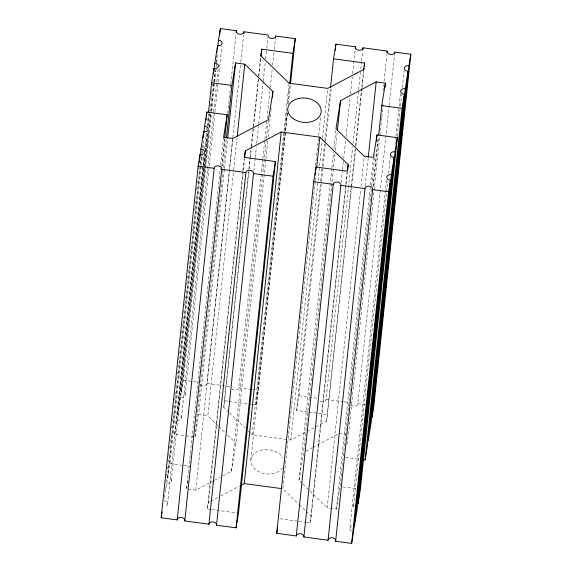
<?xml version="1.0" encoding="UTF-8"?>
<svg xmlns="http://www.w3.org/2000/svg" width="572" height="572" viewBox="0 0 572 572"><rect width="100%" height="100%" fill="white"/><g stroke="black" fill="none" stroke-linecap="round" stroke-linejoin="round"><path stroke-width="0.43" stroke-dasharray="2.86 2.15" d="M165.151 489.174L165.337 487.394M165.894 482.067L166.08 480.294M166.552 475.854L166.738 474.081M167.296 468.747L167.482 466.974M168.039 461.647L168.225 459.874M168.697 455.434L168.883 453.653M169.441 448.326L169.627 446.553M170.191 441.226L170.377 439.446M170.842 435.006L171.028 433.233M171.586 427.906L171.772 426.133M172.336 420.799L172.522 419.026M172.987 414.586L173.173 412.812M173.738 407.486L173.924 405.705M174.481 400.379L174.667 398.605M175.132 394.165L175.318 392.392M175.883 387.058L176.069 385.285M176.626 379.958L176.812 378.185M177.284 373.745L177.47 371.964M178.028 366.638L178.214 364.864M178.771 359.538L178.964 357.757M179.429 353.317L179.615 351.544M180.173 346.217L180.359 344.444M180.924 339.11L181.109 337.337M181.574 332.897L181.76 331.124M182.318 325.797L182.504 324.017M183.069 318.69L183.255 316.917M183.719 312.476L183.905 310.696M184.47 305.369L184.656 303.596M185.214 298.269L185.399 296.496M185.864 292.056L186.05 290.276M186.615 284.949L186.801 283.176M187.359 277.849L187.544 276.069M188.016 271.628L188.202 269.855M188.76 264.529L188.946 262.748M189.504 257.421L189.697 255.648M190.161 251.208L190.347 249.435M190.905 244.108L191.091 242.328M192.306 230.788L192.492 229.007M193.05 223.681L193.243 221.907M194.451 210.367L194.637 208.587M195.202 203.26L195.388 201.487M196.596 189.94L196.789 188.167M197.347 182.84L197.533 181.059M198.749 169.519L198.934 167.746M164.5 497.225L166.752 483.276L201.187 155.627M166.752 483.276A3.847 2.781 6 0 0 171.285 481.081A3.847 2.781 6 0 0 167.639 477.784L201.702 153.696M201.794 152.803L201.98 151.029M202.359 147.476L202.638 144.816M167.639 477.784L169.92 463.663L201.187 166.209M201.28 165.322L202.488 153.775M202.581 152.888L202.96 149.335M203.053 148.448L204.075 138.681M224.36 169.519L198.606 414.586L194.973 437.051L174.66 434.32L203.961 155.512M204.619 149.292L206.299 133.312M206.671 129.758L206.95 127.098M207.043 126.212L208.351 113.778M167.589 504.011L203.046 166.595M203.146 165.708L204.447 153.282M174.66 434.32L176.941 420.198L204.847 154.705M205.219 151.151L207.085 133.398M207.922 125.404L209.137 113.864M176.941 420.198A3.847 2.781 6 0 0 181.474 418.003A3.847 2.781 6 0 0 177.828 414.707L207.5 132.346M208.158 126.133L209.838 110.153M210.21 106.599L210.489 103.932M210.954 99.492L211.24 96.832M211.611 93.279L211.983 89.725M212.355 86.179L212.634 83.512M171.285 481.081L208.151 130.352M177.828 414.707L180.645 397.268L204.905 166.409M205.005 165.515L208.551 131.774M209.016 127.334L210.603 112.241M210.696 111.354L213.678 82.94M213.771 82.053L214.893 71.4M180.645 397.268A3.847 2.781 6 0 0 185.178 395.073A3.847 2.781 6 0 0 181.531 391.777L208.966 130.731M209.338 127.177L210.925 112.083M211.018 111.197L214.007 82.783M214.1 81.896L215.315 70.349M216.152 62.362L216.523 58.809M216.616 57.922L216.809 56.142M181.531 391.777L183.397 380.216L211.583 112.062M211.676 111.175L214.657 82.761M214.757 81.875L216.245 67.668M216.338 66.781L216.716 63.227M216.809 62.341L217.739 53.461M181.474 418.003L213.578 112.555M213.671 111.669L218.34 67.274M185.178 395.073L214.857 112.713M214.95 111.826L221.857 46.117M213.649 480.723L195.824 490.104L186.608 488.86L220.299 168.325M220.67 164.772L223.566 137.244M221.779 166.28L224.674 138.753M222.086 166.609L224.975 139.082M227.685 113.335L230.673 84.921M230.766 84.027L235.993 34.306M194.973 437.051L215.88 238.159M215.973 237.273L226.333 138.71M224.453 168.633L227.534 139.332M200.078 384.584A3.847 2.781 6 0 0 204.29 385.814A3.847 2.781 6 0 0 207.007 383.397L240.698 62.856M240.791 61.969L243.586 35.328M195.824 490.104L232.783 138.488M218.075 425.775L207.822 415.83L233.576 170.763M233.669 169.87L237.03 137.909M210.818 509.452L207.357 508.987L242.821 171.579M242.914 170.692L244.13 159.145M207.357 508.987L208.415 502.466L244.53 158.837M228.821 412.197L223.781 407.307L248.698 170.234M248.791 169.348L250.007 157.8M250.1 156.914L250.843 149.814M251.215 146.26L253.174 127.613M253.274 126.727L258.215 79.665M258.594 76.112L260.646 56.578M223.781 407.307L249.099 169.927M249.192 169.04L251.43 147.726M251.523 146.84L253.575 127.306M253.675 126.419L258.801 77.585M258.894 76.691L260.861 58.044M253.832 170.878L255.141 158.451M255.234 157.565L256.356 146.904M256.728 143.357L258.687 124.71M258.78 123.824L263.17 82.089M263.263 81.203L265.222 62.555M265.594 59.002L266.623 49.235M266.716 48.348L267.832 37.695M231.832 388.86A3.847 2.781 6 0 0 236.036 390.09A3.847 2.781 6 0 0 238.753 387.666L262.741 159.474M262.834 158.587L264.793 139.94M264.886 139.053L266.938 119.519M267.031 118.626L269.927 91.105M270.299 87.552L272.258 68.905M272.63 65.351L274.217 50.257M274.31 49.371L275.525 37.831M222.944 475.832L231.474 471.342L266.373 139.261M266.466 138.374L268.425 119.727M231.474 471.342L236.022 443.178L265.794 159.931M265.887 159.045L267.753 141.284M268.218 136.844L270.921 111.097M271.021 110.21L271.207 108.43M351.673 186.436L326.633 421.156L290.783 440.018L252.145 434.82L283.962 132.032M284.062 131.145L289.096 83.197M252.488 404.511L255.941 404.976L286.744 111.962M287.58 103.968L289.632 84.434M250.886 459.573L287.38 112.391M255.941 404.976L258.315 390.304L287.43 113.27M288.46 103.503L290.512 83.97M315.515 165.708L318.59 136.401M318.683 135.514L320.649 116.867M315.193 181.581L282.904 488.803L298.655 504.082M315.286 180.688L315.751 176.255M290.783 440.018L317.939 181.631M318.032 180.745L322.415 139.01M322.508 138.124L327.735 88.403M307.808 411.954L296.575 410.446L320.563 182.246M320.656 181.36L322.143 167.153M322.243 166.266L324.574 144.065M324.946 140.512L330.359 89.01M296.575 410.446L298.949 395.774L325.539 142.714M325.64 141.827L331.331 87.659M302.231 483.547L299.02 480.437L331.781 168.776M331.874 167.889L333.555 151.909M333.926 148.355L335.978 128.822M334.927 153.932L303.575 452.273L299.02 480.437M335.299 150.379L337.265 131.732M341.184 182.64L342.485 170.206M342.578 169.319L343.608 159.552M343.7 158.666L345.66 140.018M346.031 136.465L350.143 97.397M350.514 93.844L352.288 76.977M352.659 73.423L355.083 50.336M306.749 522.365L310.21 522.829L345.674 185.421M345.767 184.534L347.168 171.214M310.21 522.829L311.261 516.309L347.383 172.68M319.905 401.201A3.847 2.781 6 0 0 323.874 401.737A3.847 2.781 6 0 0 326.097 399.428L352.602 147.254M352.981 143.701L358.58 90.426M358.673 89.539L360.725 70.006M360.818 69.119L361.561 62.012M361.654 61.125L362.777 50.472M326.633 421.156L355.469 146.782M355.562 145.896L363.585 69.534M351.766 185.542L355.591 149.142M355.963 145.588L361.933 88.76M362.026 87.874L363.799 71.007M371.335 189.11L340.068 486.565L336.436 509.03L327.227 507.793L360.632 189.911M361.011 186.358L364.178 156.17M365.258 185.786L368.153 158.258M336.436 509.03L370.413 185.828M370.506 184.935L373.301 158.301M371.707 185.557L374.975 154.483M372.93 186.908L378.156 137.187M383.011 91.012L383.383 87.466M383.476 86.579L383.662 84.799M384.041 81.245L386.836 54.612M373.273 186.408L378.5 136.679M381.753 117.768L348.434 434.756L346.761 445.123M381.846 116.881L383.154 104.447M350.922 404.89A3.847 2.781 6 0 0 355.133 406.12A3.847 2.781 6 0 0 357.85 403.703L389.117 106.242M389.21 105.355L394.53 54.748M351.537 531.274A3.847 2.781 6 0 1 349.864 528.542L386.45 180.48M353.567 505.612L387.723 180.638M388.474 173.53L390.433 154.883M395.109 144.194L395.86 137.094M395.953 136.2L400.429 93.586M397.225 136.358L400.028 109.724M400.4 106.17L401.615 94.63M402.359 87.523L404.132 70.656M186.608 488.86L187.309 484.541M187.444 483.676L188.002 480.223M214.421 480.316L219.848 477.463M208.415 502.466L209.974 501.644M210.753 501.236L217.768 497.54M220.885 495.903L239.589 486.057M305.898 451.051L312.097 447.79M312.87 447.383L338.445 433.926M183.397 380.216L199.406 382.375M207.007 383.397L231.16 386.643M238.753 387.666L251.508 389.389M252.359 389.503L258.315 390.304M298.949 395.774L318.504 398.405M326.097 399.428L343.35 401.751M344.215 401.866L350.257 402.674M357.85 403.703L365.437 404.719M224.832 400.786L228.292 401.251M229.157 401.365L248.169 403.925M249.027 404.039L251.623 404.39M308.673 412.069L327.685 414.628M198.606 414.586L207.822 415.83M339.217 433.512L345.924 434.42M345.688 457.343L359.824 459.244M169.92 463.663L183.169 465.444M184.055 465.565L190.233 466.394M342.721 486.922L355.97 488.702M211.683 509.573L238.467 513.177M279.965 518.761L298.112 521.206M298.977 521.321L305.891 522.25M229.451 412.812L245.209 428.092M248.362 431.152L250.25 432.983M250.879 433.597L252.145 434.82M302.867 484.169L327.227 507.793M218.718 426.397L225.125 432.611M227.692 435.099L236.022 443.178M299.285 504.697L305.591 510.803M306.22 511.418L311.261 516.309M349.864 528.542A3.847 2.781 6 0 1 352.331 526.376M163.935 500.714A3.847 2.781 6 0 1 167.61 503.632A3.847 2.781 6 0 1 164.1 506.291M353.896 507.128A3.847 2.781 6 0 1 354.354 504.254M282.654 467.789A16.788 12.162 6 0 1 256.95 470.742A16.788 12.162 6 0 1 257.421 451.587A16.788 12.162 6 0 1 282.897 457.743"/><path stroke-width="0.86" d="M347.662 170.02L348.219 164.693L319.855 137.18L281.217 131.982L245.367 150.844L244.315 157.371L275.425 161.554L238.467 513.177L236.1 527.849L216.552 525.218A3.847 2.781 6 0 0 213.184 521.95A3.847 2.781 6 0 0 208.93 524.188L184.792 520.942A3.847 2.781 6 0 0 181.467 517.474A3.847 2.781 6 0 0 177.191 519.919L161.182 517.76L198.141 166.145L200.007 154.583A3.847 2.781 6 0 0 204.54 152.388A3.847 2.781 6 0 0 200.894 149.099L203.711 131.653A3.847 2.781 6 0 0 208.244 129.465A3.847 2.781 6 0 0 204.597 126.169L206.878 112.048L227.191 114.779L224.767 137.866M199.163 162.577L199.356 160.796M199.542 159.023L200.007 154.583M200.236 155.312L200.894 149.099M203.053 137.873L203.711 131.653M203.754 134.163L204.597 126.169M206.034 120.034L206.22 118.261M206.413 116.481L206.878 112.048M208.537 112.005L211.619 82.704L213.899 68.576A3.847 2.781 6 0 0 218.433 66.388A3.847 2.781 6 0 0 214.786 63.092L217.603 45.646A3.847 2.781 6 0 0 222.136 43.458A3.847 2.781 6 0 0 218.49 40.162L220.356 28.6L236.365 30.752A3.847 2.781 6 0 0 239.682 34.22A3.847 2.781 6 0 0 243.958 31.775L268.111 35.028A3.847 2.781 6 0 0 271.435 38.496A3.847 2.781 6 0 0 275.711 36.05L295.266 38.681L290.512 83.97M213.335 73.902L213.899 68.576M213.942 71.085L214.786 63.092M216.852 52.753L217.038 50.972M217.224 49.199L217.603 45.646M217.832 46.375L218.49 40.162M219.698 34.813L220.356 28.6M177.191 519.919L214.15 168.297A3.847 2.781 6 0 1 218.425 165.859A3.847 2.781 6 0 1 221.743 169.326L245.888 172.572A3.847 2.781 6 0 1 250.143 170.334A3.847 2.781 6 0 1 253.51 173.595L273.051 176.226L236.1 527.849M184.792 520.942L221.743 169.326M236.179 32.532L236.365 30.752M226.426 137.823L231.932 85.435L235.564 62.97L244.773 64.207L272.98 91.563L272.322 97.776M227.627 138.445L235.564 62.97M243.772 33.555L243.958 31.775M237.216 136.129L244.773 64.207M244.623 157.951L245.367 150.844M208.93 524.188L245.888 172.572M261.046 56.27L261.79 49.171L292.9 53.353L289.725 83.548M216.552 525.218L253.51 173.595M275.525 37.831L275.711 36.05M241.148 485.242L244.265 483.597L281.217 131.982M384.927 87.58L385.392 83.14L376.176 81.896L340.526 100.658L335.978 128.822L364.178 156.17L373.394 157.414L377.027 134.949L397.34 137.68L395.059 151.802A3.847 2.781 6 0 0 390.526 153.997A3.847 2.781 6 0 0 394.172 157.293L391.355 174.732A3.847 2.781 6 0 0 386.822 176.927A3.847 2.781 6 0 0 390.469 180.223L353.51 531.838L351.644 543.4L335.635 541.248A3.847 2.781 6 0 0 332.318 537.78A3.847 2.781 6 0 0 328.042 540.225L303.896 536.972A3.847 2.781 6 0 0 300.529 533.712A3.847 2.781 6 0 0 296.275 535.95L276.734 533.318L313.685 181.696L316.059 167.024L347.168 171.214L348.219 164.693M315.215 175.018L315.494 172.351M315.687 170.578L316.059 167.024M316.688 167.374L319.855 137.18M330.544 87.237L333.533 58.823L335.9 44.151L355.462 46.782A3.847 2.781 6 0 0 358.78 50.25A3.847 2.781 6 0 0 363.056 47.805L387.208 51.058A3.847 2.781 6 0 0 390.533 54.526A3.847 2.781 6 0 0 394.809 52.081L410.818 54.24L373.859 405.855L371.993 417.417L408.951 65.801L410.818 54.24M335.249 50.372L335.435 48.591M335.621 46.818L335.9 44.151M337.358 130.845L340.526 100.658M296.275 535.95L333.233 184.327A3.847 2.781 6 0 1 337.487 182.089A3.847 2.781 6 0 1 340.855 185.357L364.993 188.603A3.847 2.781 6 0 1 369.269 186.157A3.847 2.781 6 0 1 372.594 189.625L388.602 191.784L351.644 543.4M303.896 536.972L340.855 185.357M355.276 48.563L355.462 46.782M362.87 49.585L363.056 47.805M363.892 70.113L364.078 68.34M364.271 66.566L364.643 63.013L333.533 58.823M328.042 540.225L364.993 188.603M368.246 157.371L376.176 81.896M376.369 141.162L377.027 134.949M335.635 541.248L372.594 189.625M387.022 52.839L387.208 51.058M378.685 134.906L381.767 105.605L385.392 83.14M394.623 53.861L394.809 52.081M391.355 174.732L354.397 526.354L357.214 508.908L394.172 157.293M357.057 503.331A3.847 2.781 6 0 1 358.101 503.424L395.059 151.802M397.34 137.68L360.381 489.296L358.101 503.424M363.356 459.716L365.122 459.952L402.08 108.337L404.361 94.216A3.847 2.781 6 0 1 400.715 90.919A3.847 2.781 6 0 1 405.248 88.724L408.065 71.285A3.847 2.781 6 0 1 404.411 67.989A3.847 2.781 6 0 1 408.951 65.801M404.361 94.216L367.403 445.831L365.122 459.952M405.248 88.724L368.289 440.347L371.106 422.901L408.065 71.285M161.182 517.76L161.583 515.286M161.847 513.635L162.119 511.983M227.191 114.779L223.566 137.244L232.783 138.488L268.425 119.727L272.98 91.563M261.79 49.171L260.739 55.691L289.096 83.197L327.735 88.403L363.585 69.534L364.643 63.013M273.051 176.226L275.425 161.554M292.9 53.353L295.266 38.681M276.734 533.318L277.706 527.277M388.602 191.784L390.469 180.223M211.619 82.704L231.932 85.435M381.767 105.605L402.08 108.337M198.141 166.145L214.15 168.297M313.685 181.696L333.233 184.327M244.265 483.597L282.025 488.681M294.48 119.476A16.788 12.162 6 0 0 321.114 112.427A16.788 12.162 6 0 0 297.84 98.67A16.788 12.162 6 0 0 294.48 119.476"/></g></svg>
